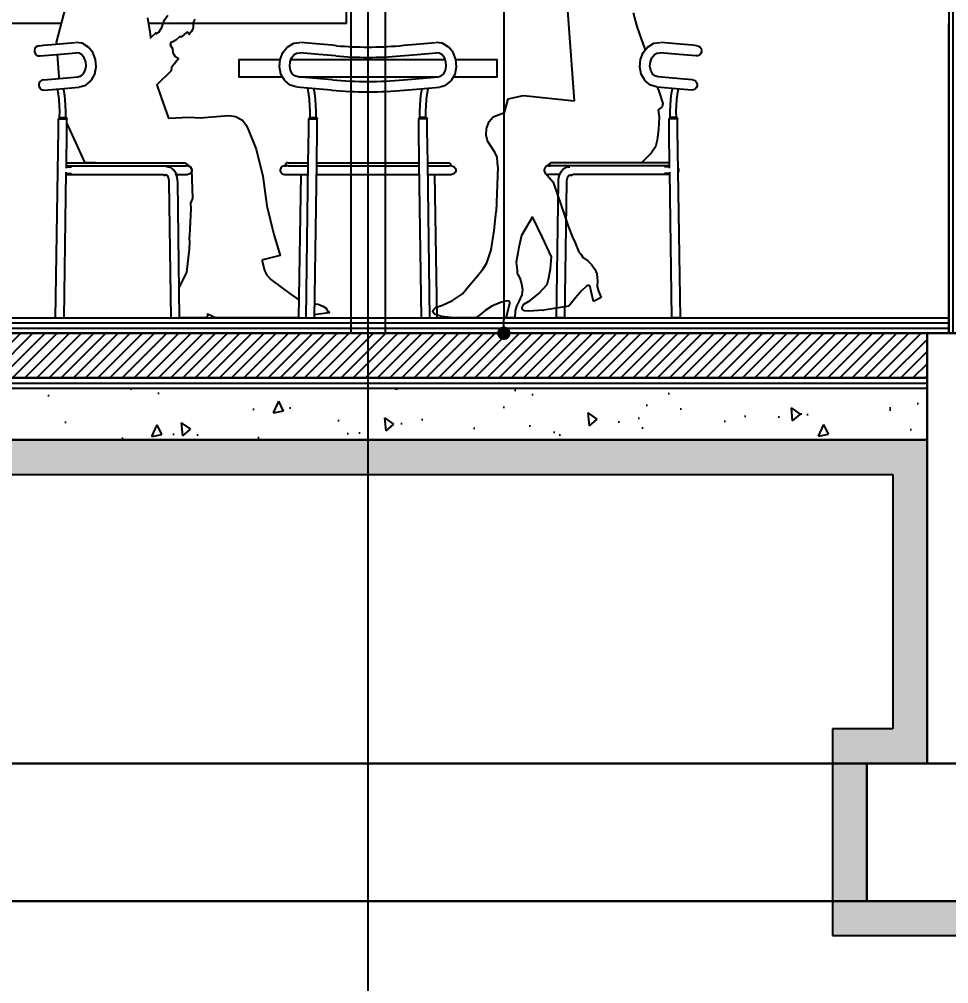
# Model space of a CAD drawing. Header units: millimetres. Extents: x 10453 to 58457, y -15634 to -5634.
# Drawn here: x 46811.5 to 47081.6, y -10520.3 to -10240 of the extents above; entities that cross this region are included whole.
import ezdxf

# ---------------------------------------------------------------- set-up
doc = ezdxf.new("R2010")
doc.units = ezdxf.units.MM
doc.header["$MEASUREMENT"] = 0
doc.layers.get('Defpoints').update_dxf_attribs({"color": 210, "lineweight": 0})
doc.styles.get("Standard").update_dxf_attribs({"font": 'arial.ttf', "height": 10})
doc.dimstyles.get("Standard").update_dxf_attribs({"dimscale": 1.3, "dimtxt": 35, "dimasz": 3, "dimexe": 10, "dimexo": 20, "dimgap": 2.5, "dimtad": 1, "dimdsep": 46, "dimtxsty": 'Standard', "dimblk": 'DOT', "dimcen": 3, "dimazin": 0, "dimtfac": 1, "dimtofl": 0, "dimtmove": 0, "dimatfit": 3, "dimldrblk": 'DOT', "dimfxl": 0.18, "dimtolj": 1, "dimtzin": 0, "dimlwe": -1, "dimarcsym": 0})
pattern_1 = [(95, (32309.276, -13234.483), (27.5776, 23.140354), [3.75, -41.25]), (40, (32309.276, -13234.483), (-31.49961, 21.68841), [3, -33]), (145.4514, (32311.575, -13232.555), (-3.92197, 44.828764), [3.18701, -35.057106]), (91.1842, (32302.205, -13227.41), (43.58465, 31.88069), [5.625, -61.875]), (141.6356, (32305.84, -13224.755), (-1.39495, 67.48558), [4.78051, -52.58565]), (36.1842, (32302.205, -13227.41), (-1.395, 67.48558), [4.5, -49.5]), (66, (32307.51, -13225.644), (35.33858, 6.869124), [3.75, -41.25]), (11, (32307.51, -13225.644), (-17.03543, 34.24042), [3, -33]), (116.4514, (32310.454, -13225.072), (18.30318, 41.10953), [3.18701, -35.057106]), (82.5, (32309.276, -13234.483), (-11.339659, 12.199491), [0, -32.6, 0, -33.5, 0, -33.125]), (52.5, (32309.276, -13234.483), (-4.643647, 23.245472), [0, -19.1, 0, -31.85, 0, -12.625]), (12.5, (32301.392, -13242.367), (19.670908, 18.076038), [0, -12.5, 0, -39, 0, -51.75]), (2.5, (32297.857, -13245.903), (17.0795, 24.15799), [0, -16.25, 0, -25.9, 0, -36.75])]

# ---------------------------------------------------------------- blocks, each defined once
blk = doc.blocks.new('_Dot')
at = {"color": 0, "linetype": 'ByBlock', "lineweight": -2}
blk.add_line((-0.5, 0), (-1, 0), dxfattribs=at)
at = {"color": 0, "linetype": 'ByBlock', "const_width": 0.5}
blk.add_lwpolyline([(-0.25, 0, 1), (0.25, 0, 1)], format="xyb", close=True, dxfattribs=at)
blk = doc.blocks.new('*D431')
at = {"color": 0, "ltscale": 10, "transparency": 16777216}
for p, q in [((46943.81, -10080.03), (46965.3, -10080.03)), ((46943.81, -10331.28), (46965.3, -10331.28))]:
    blk.add_line(p, q, dxfattribs=at)
at = {"color": 0, "linetype": 'ByBlock', "lineweight": -2, "ltscale": 10, "transparency": 16777216}
blk.add_line((46952.3, -10083.93), (46952.3, -10327.38), dxfattribs=at)
at = {"layer": 'Defpoints', "color": 0, "ltscale": 10, "transparency": 16777216}
for p in [(46917.81, -10080.03), (46917.81, -10331.28), (46952.3, -10331.28)]:
    blk.add_point(p, dxfattribs=at)
at = {"color": 0, "lineweight": -2, "ltscale": 10, "transparency": 16777216, "xscale": 3.9, "yscale": 3.9, "zscale": 3.9}
for p, rotation in [((46952.3, -10080.03), 90), ((46952.3, -10331.28), 270)]:
    blk.add_blockref('_Dot', p, dxfattribs=dict(at, rotation=rotation))
at = {"color": 0, "ltscale": 10, "transparency": 16777216, "insert": (46943.95, -10205.65), "char_height": 10, "attachment_point": 5, "rotation": 90}
blk.add_mtext('\\A1;251.25', dxfattribs=at)

msp = doc.modelspace()

# ---------------------------------------------------------------- hatches: boundary and pattern name
at = {"ltscale": 10}
h = msp.add_hatch(dxfattribs=at)
h.set_pattern_fill('ANSI31', color=256, scale=20, style=0)
h.set_pattern_definition([(45, (32559.4508, -11650.7628), (-1.76776695, 1.76776695), [])])
h.paths.add_polyline_path([(46912.809, -10331.277), (46750.309, -10331.277), (46750.309, -10344.277), (46912.809, -10344.277)])
h.paths.add_polyline_path([(47075.309, -10331.277), (46912.809, -10331.277), (46912.809, -10344.277), (47075.309, -10344.277)])
h = msp.add_hatch(dxfattribs=at)
h.set_pattern_fill('AR-CONC', color=256, scale=5, angle=45, style=0)
h.set_pattern_definition(pattern_1)
h.paths.add_polyline_path([(46750.309, -10347.277), (47075.309, -10347.277), (47075.309, -10362.277), (46750.309, -10362.277)])
h.paths.add_polyline_path([(47100.309, -10347.277), (47250.309, -10347.277), (47250.309, -10362.277), (47100.309, -10362.277)])
h.paths.add_polyline_path([(47275.309, -10347.277), (47425.309, -10347.277), (47425.309, -10362.277), (47275.309, -10362.277)])
h = msp.add_hatch(dxfattribs=at)
h.set_pattern_fill('EARTH', color=256, scale=50, angle=45, style=0)
h.set_pattern_definition([(45, (32309.276, -13234.483), (2e-15, 17.67767), [12.5, -12.5]), (45, (32305.962, -13231.169), (2e-15, 17.67767), [12.5, -12.5]), (45, (32302.647, -13227.854), (2e-15, 17.67767), [12.5, -12.5]), (135, (32302.647, -13225.644), (-17.67767, 2e-15), [12.5, -12.5]), (135, (32305.962, -13222.33), (-17.67767, 2e-15), [12.5, -12.5]), (135, (32309.276, -13219.015), (-17.67767, 2e-15), [12.5, -12.5])])
h.paths.add_polyline_path([(46777.809, -10496.277), (46767.809, -10496.277), (46737.809, -10496.277), (46737.809, -10506.277), (46777.809, -10506.277)])
h.paths.add_polyline_path([(46777.809, -10456.277), (46767.809, -10456.277), (46767.809, -10496.277), (46777.809, -10496.277)])
h.paths.add_polyline_path([(46777.809, -10446.277), (46760.309, -10446.277), (46760.309, -10372.277), (46912.809, -10372.277), (46912.809, -10362.277), (46750.309, -10362.277), (46750.309, -10456.277), (46767.809, -10456.277), (46777.809, -10456.277)])
h.paths.add_polyline_path([(47075.309, -10362.277), (46912.809, -10362.277), (46912.809, -10372.277), (47065.309, -10372.277), (47065.309, -10446.277), (47047.809, -10446.277), (47047.809, -10456.277), (47057.809, -10456.277), (47075.309, -10456.277)])
h.paths.add_polyline_path([(47057.809, -10456.277), (47047.809, -10456.277), (47047.809, -10496.277), (47057.809, -10496.277)])
h.paths.add_polyline_path([(47087.809, -10496.277), (47057.809, -10496.277), (47047.809, -10496.277), (47047.809, -10506.277), (47087.809, -10506.277)])
h.paths.add_polyline_path([(47127.809, -10496.277), (47117.809, -10496.277), (47087.809, -10496.277), (47087.809, -10506.277), (47127.809, -10506.277)])
h.paths.add_polyline_path([(47127.809, -10456.277), (47117.809, -10456.277), (47117.809, -10496.277), (47127.809, -10496.277)])
h.paths.add_polyline_path([(47127.809, -10446.277), (47110.309, -10446.277), (47110.309, -10372.277), (47240.309, -10372.277), (47240.309, -10397.277), (47262.809, -10397.277), (47262.809, -10387.277), (47250.309, -10387.277), (47250.309, -10362.277), (47100.309, -10362.277), (47100.309, -10456.277), (47117.809, -10456.277), (47127.809, -10456.277)])
h.paths.add_polyline_path([(47285.309, -10372.277), (47415.309, -10372.277), (47415.309, -10446.277), (47397.809, -10446.277), (47397.809, -10456.277), (47407.809, -10456.277), (47425.309, -10456.277), (47425.309, -10362.277), (47416.744, -10362.277), (47416.75, -10368.325, -0.4144985), (47417.877, -10369.451, -1), (47415.625, -10369.451, -0.4139287), (47416.75, -10368.325), (47416.744, -10362.277), (47275.309, -10362.277), (47275.309, -10387.277), (47262.809, -10387.277), (47262.809, -10397.277), (47285.309, -10397.277)])
h.paths.add_polyline_path([(47407.809, -10456.277), (47397.809, -10456.277), (47397.809, -10496.277), (47407.809, -10496.277)])
h.paths.add_polyline_path([(47437.809, -10496.277), (47407.809, -10496.277), (47397.809, -10496.277), (47397.809, -10506.277), (47437.809, -10506.277)])
h.paths.add_polyline_path([(47477.809, -10446.277), (47460.309, -10446.277), (47460.309, -10412.277), (47503.739, -10412.277, -0.4142136), (47504.865, -10411.151), (47504.865, -10402.277), (47450.309, -10402.277), (47450.309, -10456.277), (47467.809, -10456.277), (47467.809, -10496.277), (47437.809, -10496.277), (47437.809, -10506.277), (47477.809, -10506.277)])
h.paths.add_polyline_path([(47561.309, -10397.277), (47612.742, -10397.277), (47612.742, -10387.277), (47551.309, -10387.277), (47551.309, -10402.277), (47504.865, -10402.277), (47504.865, -10411.151, -0.4142136), (47505.991, -10412.277), (47561.309, -10412.277)])
h = msp.add_hatch(dxfattribs=at)
h.set_pattern_fill('AR-CONC', color=256, scale=5, angle=45, style=0)
h.set_pattern_definition(pattern_1)
h.paths.add_polyline_path([(46725.309, -10387.277), (46724.309, -10387.277), (46624.309, -10387.277), (46624.309, -10402.277), (46725.309, -10402.277)])
h.paths.add_polyline_path([(47504.865, -10387.277), (47451.309, -10387.277), (47450.309, -10387.277), (47450.309, -10402.277), (47504.865, -10402.277), (47504.865, -10398.576, -0.4142136), (47503.739, -10397.45, -0.4142136), (47504.865, -10396.324)])
h.paths.add_polyline_path([(47551.309, -10387.277), (47504.865, -10387.277), (47504.865, -10396.324, -0.4142136), (47505.991, -10397.45, -0.4142136), (47504.865, -10398.576), (47504.865, -10402.277), (47551.309, -10402.277)])

# ---------------------------------------------------------------- linework, layer by layer
at = {"color": 19, "ltscale": 2}
msp.add_line((46912.809, -10541.986), (46912.809, -9933.216), dxfattribs=at)
msp.add_line((46912.809, -10541.986), (46912.809, -9933.216), dxfattribs=at)
at = {"ltscale": 10}
for p, q in [((47081.559, -10009.274), (47081.559, -10331.277)), ((46907.809, -10090.027), (46907.809, -10331.277)), ((46917.809, -10090.027), (46917.809, -10331.277)), ((46906.559, -10241.277), (46906.559, -10121.277)), ((46823.708, -10241.277), (46744.059, -10241.277)), ((46906.559, -10241.277), (46849.044, -10241.277)), ((47081.559, -10331.277), (47081.559, -10241.277)), ((46744.059, -10326.777), (47081.559, -10326.777)), ((46744.059, -10328.277), (47081.559, -10328.277)), ((47450.309, -10331.277), (46725.309, -10331.277)), ((46725.309, -10331.277), (47450.309, -10331.277)), ((47075.309, -10344.277), (46750.309, -10344.277)), ((46750.309, -10344.277), (47075.309, -10344.277)), ((46750.309, -10347.277), (47075.309, -10347.277)), ((46750.309, -10362.277), (47075.309, -10362.277)), ((47075.309, -10362.277), (46750.309, -10362.277)), ((47075.309, -10456.277), (47075.309, -10362.277)), ((46760.309, -10372.277), (47065.309, -10372.277)), ((47065.309, -10372.277), (47065.309, -10446.277)), ((47065.309, -10446.277), (47047.809, -10446.277)), ((47047.809, -10446.277), (47047.809, -10506.277)), ((46767.809, -10456.277), (47057.809, -10456.277)), ((47057.809, -10456.277), (46767.809, -10456.277)), ((47057.809, -10496.277), (47057.809, -10456.277)), ((47057.809, -10456.277), (47075.309, -10456.277)), ((46767.809, -10496.277), (47057.809, -10496.277)), ((47057.809, -10496.277), (46767.809, -10496.277)), ((47117.809, -10496.277), (47057.809, -10496.277)), ((47047.809, -10506.277), (47127.809, -10506.277))]:
    msp.add_line(p, q, dxfattribs=at)
for p, q in [((46972.792, -10263.765), (46970.898, -10237.434)), ((46989.819, -10238.119), (46990.907, -10242.116)), ((46990.907, -10242.116), (46992.265, -10246.043)), ((46992.265, -10246.043), (46993.369, -10248.94)), ((46935.219, -10251.777), (46890.399, -10251.777)), ((46892.791, -10256.777), (46932.827, -10256.777)), ((46996.879, -10259.735), (46997.215, -10260.637)), ((46997.215, -10260.637), (46998.466, -10264.498)), ((46952.503, -10267.155), (46953.493, -10263.144)), ((46953.493, -10263.144), (46958.006, -10262.224)), ((46958.006, -10262.224), (46972.792, -10263.765)), ((46998.253, -10265.509), (46997.162, -10266.372)), ((46997.162, -10266.372), (46997.371, -10268.501)), ((46998.466, -10264.498), (46998.253, -10265.509)), ((46948.021, -10269.749), (46949.2, -10268.384)), ((46949.2, -10268.384), (46952.503, -10267.155)), ((46997.371, -10268.501), (46997.219, -10271.951)), ((46947.192, -10273.746), (46947.202, -10271.724)), ((46947.202, -10271.724), (46948.021, -10269.749)), ((46997.219, -10271.951), (46996.853, -10275.132)), ((46947.42, -10274.929), (46947.192, -10273.746)), ((46947.646, -10275.549), (46947.42, -10274.929)), ((46996.853, -10275.132), (46996.312, -10277.079)), ((46949.713, -10278.851), (46947.646, -10275.549)), ((46996.312, -10277.079), (46995.091, -10278.917)), ((46950.376, -10280.14), (46949.713, -10278.851)), ((46950.516, -10282.921), (46950.376, -10280.14)), ((46995.091, -10278.917), (46992.322, -10281.777)), ((46950.516, -10282.921), (46950.087, -10295.861)), ((46965.624, -10281.939), (46964.427, -10282.93)), ((46964.289, -10284.679), (46966.582, -10287.327)), ((46966.582, -10287.327), (46968.106, -10291.599)), ((46968.106, -10291.599), (46969.667, -10296.37)), ((46949.496, -10301.448), (46950.087, -10295.861)), ((46960.591, -10297.445), (46957.376, -10302.826)), ((46963.473, -10303.427), (46960.591, -10297.445)), ((46969.667, -10296.37), (46970.933, -10300.126)), ((46970.933, -10300.126), (46972.214, -10303.387)), ((46948.63, -10307.018), (46949.496, -10301.448)), ((46957.376, -10302.826), (46956.635, -10306.25)), ((46966.145, -10309.056), (46963.473, -10303.427)), ((46972.214, -10303.387), (46972.969, -10304.973)), ((46972.969, -10304.973), (46973.992, -10307.411)), ((46947.372, -10310.838), (46948.63, -10307.018)), ((46956.384, -10307.988), (46955.884, -10310.585)), ((46956.635, -10306.25), (46956.384, -10307.988)), ((46973.992, -10307.411), (46974.721, -10308.374)), ((46974.721, -10308.374), (46975.316, -10309.374)), ((46946.27, -10312.507), (46947.372, -10310.838)), ((46955.884, -10310.585), (46956.11, -10312.972)), ((46965.803, -10312.56), (46966.145, -10309.056)), ((46975.316, -10309.374), (46975.447, -10309.315)), ((46975.447, -10309.315), (46976.723, -10310.189)), ((46976.723, -10310.189), (46977.732, -10311.245)), ((46977.732, -10311.245), (46978.718, -10312.605)), ((46944.62, -10314.613), (46946.27, -10312.507)), ((46956.11, -10312.972), (46956.17, -10314.134)), ((46956.17, -10314.134), (46956.313, -10314.143)), ((46956.313, -10314.143), (46957.033, -10315.512)), ((46965.328, -10315.192), (46965.803, -10312.56)), ((46978.718, -10312.605), (46979.267, -10314.053)), ((46979.267, -10314.053), (46979.46, -10316.153)), ((46940.245, -10319.812), (46942.406, -10317.199)), ((46942.406, -10317.199), (46944.62, -10314.613)), ((46957.033, -10315.512), (46957.432, -10316.917)), ((46957.432, -10316.917), (46957.669, -10318.58)), ((46962.441, -10319.751), (46964.894, -10317.113)), ((46964.894, -10317.113), (46965.328, -10315.192)), ((46976.96, -10317.313), (46976.345, -10317.545)), ((46977.338, -10317.802), (46976.96, -10317.313)), ((46979.46, -10316.153), (46979.433, -10317.64)), ((46937.316, -10321.771), (46940.245, -10319.812)), ((46957.477, -10320.117), (46956.667, -10322.063)), ((46957.669, -10318.58), (46957.477, -10320.117)), ((46959.956, -10321.72), (46962.441, -10319.751)), ((46974.821, -10318.931), (46973.079, -10320.996)), ((46976.345, -10317.545), (46974.821, -10318.931)), ((46977.659, -10319.107), (46977.338, -10317.802)), ((46978.379, -10322.055), (46977.659, -10319.107)), ((46979.433, -10317.64), (46979.785, -10319.021)), ((46979.785, -10319.021), (46980.573, -10320.896)), ((46934.445, -10323.115), (46937.316, -10321.771)), ((46951.268, -10322.353), (46948.762, -10323.365)), ((46953.262, -10321.84), (46951.268, -10322.353)), ((46953.915, -10321.922), (46953.262, -10321.84)), ((46953.695, -10323.834), (46954.02, -10322.53)), ((46954.02, -10322.53), (46953.915, -10321.922)), ((46956.667, -10322.063), (46955.949, -10323.366)), ((46957.615, -10323.763), (46958.138, -10322.86)), ((46958.138, -10322.86), (46959.956, -10321.72)), ((46973.079, -10320.996), (46971.207, -10323.423)), ((46980.573, -10320.896), (46978.379, -10322.055)), ((46931.607, -10325.02), (46931.697, -10324.565)), ((46932.15, -10325.692), (46931.607, -10325.02)), ((46931.697, -10324.565), (46932.414, -10323.807)), ((46934.133, -10326.404), (46932.15, -10325.692)), ((46932.414, -10323.807), (46934.445, -10323.115)), ((46946.891, -10324.665), (46945.18, -10325.975)), ((46948.762, -10323.365), (46946.891, -10324.665)), ((46952.954, -10326.777), (46953.695, -10323.834)), ((46955.614, -10324.751), (46955.436, -10326.777)), ((46955.949, -10323.366), (46955.614, -10324.751)), ((46957.631, -10324.227), (46957.615, -10323.763)), ((46958.315, -10324.756), (46957.631, -10324.227)), ((46959.356, -10324.873), (46958.315, -10324.756)), ((46963.885, -10324.554), (46959.356, -10324.873)), ((46963.805, -10324.564), (46963.885, -10324.554)), ((46971.207, -10323.423), (46963.885, -10324.554)), ((46892.732, -10326.777), (46897.233, -10326.846)), ((46928.384, -10326.777), (46932.886, -10326.777)), ((46937.617, -10326.777), (46934.133, -10326.404)), ((46944.171, -10326.777), (46937.617, -10326.777)), ((46945.18, -10325.975), (46944.171, -10326.777)), ((46955.436, -10326.777), (46952.954, -10326.777))]:
    msp.add_line(p, q)
at = {"linetype": 'Continuous'}
for p, q in [((46822.109, -10247.272), (46827.74, -10246.774)), ((46829.711, -10247.015), (46827.889, -10246.784)), ((46831.381, -10247.996), (46829.711, -10247.015)), ((46889.543, -10247.996), (46891.213, -10247.015)), ((46891.213, -10247.015), (46893.035, -10246.784)), ((46898.815, -10247.272), (46893.184, -10246.774)), ((46926.803, -10247.272), (46932.434, -10246.774)), ((46934.405, -10247.015), (46932.583, -10246.784)), ((46936.075, -10247.996), (46934.405, -10247.015)), ((46994.237, -10247.996), (46995.907, -10247.015)), ((46995.907, -10247.015), (46997.729, -10246.784)), ((47003.509, -10247.272), (46997.878, -10246.774)), ((46816.019, -10248.563), (46815.885, -10249.067)), ((46815.885, -10249.067), (46815.93, -10249.586)), ((46815.93, -10249.586), (46816.148, -10250.058)), ((46816.314, -10248.137), (46816.019, -10248.563)), ((46816.148, -10250.058), (46816.512, -10250.426)), ((46816.736, -10247.838), (46816.314, -10248.137)), ((46817.234, -10247.703), (46816.736, -10247.838)), ((46817.234, -10247.703), (46818.485, -10247.592)), ((46818.485, -10247.592), (46822.109, -10247.272)), ((46822.368, -10250.261), (46827.956, -10249.766)), ((46828.84, -10249.878), (46827.849, -10249.753)), ((46829.559, -10250.301), (46828.84, -10249.878)), ((46831.381, -10247.996), (46831.577, -10248.116)), ((46832.857, -10249.685), (46831.577, -10248.116)), ((46833.638, -10251.679), (46832.857, -10249.685)), ((46887.286, -10251.679), (46888.067, -10249.685)), ((46888.067, -10249.685), (46889.347, -10248.116)), ((46889.543, -10247.996), (46889.347, -10248.116)), ((46891.365, -10250.301), (46892.084, -10249.878)), ((46892.084, -10249.878), (46893.075, -10249.753)), ((46898.556, -10250.261), (46892.968, -10249.766)), ((46902.439, -10247.592), (46898.815, -10247.272)), ((46903.69, -10247.703), (46902.439, -10247.592)), ((46921.928, -10247.703), (46923.179, -10247.592)), ((46923.179, -10247.592), (46926.803, -10247.272)), ((46927.062, -10250.261), (46932.65, -10249.766)), ((46933.534, -10249.878), (46932.544, -10249.753)), ((46934.254, -10250.301), (46933.534, -10249.878)), ((46936.075, -10247.996), (46936.271, -10248.116)), ((46937.551, -10249.685), (46936.271, -10248.116)), ((46938.332, -10251.679), (46937.551, -10249.685)), ((46991.98, -10251.679), (46992.762, -10249.685)), ((46992.762, -10249.685), (46994.041, -10248.116)), ((46994.237, -10247.996), (46994.041, -10248.116)), ((46996.059, -10250.301), (46996.778, -10249.878)), ((46996.778, -10249.878), (46997.769, -10249.753)), ((47003.25, -10250.261), (46997.662, -10249.766)), ((47007.133, -10247.592), (47003.509, -10247.272)), ((47008.384, -10247.703), (47007.133, -10247.592)), ((47008.384, -10247.703), (47008.882, -10247.838)), ((47008.882, -10247.838), (47009.304, -10248.137)), ((47009.47, -10250.058), (47009.106, -10250.426)), ((47009.304, -10248.137), (47009.599, -10248.563)), ((47009.688, -10249.586), (47009.47, -10250.058)), ((47009.599, -10248.563), (47009.733, -10249.067)), ((47009.733, -10249.067), (47009.688, -10249.586)), ((46816.512, -10250.426), (46816.979, -10250.646)), ((46816.979, -10250.646), (46817.493, -10250.692)), ((46817.493, -10250.692), (46818.743, -10250.581)), ((46818.743, -10250.581), (46822.368, -10250.261)), ((46830.304, -10251.214), (46829.553, -10250.293)), ((46830.763, -10252.386), (46830.304, -10251.214)), ((46830.874, -10253.667), (46830.763, -10252.386)), ((46833.826, -10253.859), (46833.638, -10251.679)), ((46887.098, -10253.859), (46887.286, -10251.679)), ((46890.05, -10253.667), (46890.161, -10252.386)), ((46890.161, -10252.386), (46890.62, -10251.214)), ((46890.62, -10251.214), (46891.372, -10250.293)), ((46902.181, -10250.581), (46898.556, -10250.261)), ((46903.431, -10250.692), (46902.181, -10250.581)), ((46922.187, -10250.692), (46923.437, -10250.581)), ((46923.437, -10250.581), (46927.062, -10250.261)), ((46934.998, -10251.214), (46934.247, -10250.293)), ((46935.457, -10252.386), (46934.998, -10251.214)), ((46935.568, -10253.667), (46935.457, -10252.386)), ((46938.52, -10253.859), (46938.332, -10251.679)), ((46991.792, -10253.859), (46991.98, -10251.679)), ((46994.744, -10253.667), (46994.855, -10252.386)), ((46994.855, -10252.386), (46995.314, -10251.214)), ((46995.314, -10251.214), (46996.066, -10250.293)), ((47006.875, -10250.581), (47003.25, -10250.261)), ((47008.125, -10250.692), (47006.875, -10250.581)), ((47008.639, -10250.646), (47008.125, -10250.692)), ((47009.106, -10250.426), (47008.639, -10250.646)), ((46830.041, -10255.941), (46830.623, -10254.901)), ((46830.623, -10254.901), (46830.874, -10253.667)), ((46833.4, -10255.96), (46833.826, -10253.859)), ((46887.524, -10255.96), (46887.098, -10253.859)), ((46890.301, -10254.901), (46890.05, -10253.667)), ((46890.883, -10255.941), (46890.301, -10254.901)), ((46934.735, -10255.941), (46935.317, -10254.901)), ((46935.317, -10254.901), (46935.568, -10253.667)), ((46938.094, -10255.96), (46938.52, -10253.859)), ((46992.218, -10255.96), (46991.792, -10253.859)), ((46994.995, -10254.901), (46994.744, -10253.667)), ((46995.577, -10255.941), (46994.995, -10254.901)), ((46817.565, -10258.064), (46817.275, -10258.491)), ((46817.981, -10257.766), (46817.565, -10258.064)), ((46818.471, -10257.632), (46817.981, -10257.766)), ((46818.471, -10257.632), (46821.955, -10257.324)), ((46821.955, -10257.324), (46828.559, -10256.74)), ((46828.457, -10256.772), (46829.411, -10256.474)), ((46829.411, -10256.474), (46830.047, -10255.932)), ((46830.761, -10259.141), (46832.236, -10257.882)), ((46832.236, -10257.882), (46832.409, -10257.73)), ((46832.409, -10257.73), (46833.4, -10255.96)), ((46888.515, -10257.73), (46887.524, -10255.96)), ((46888.688, -10257.882), (46888.515, -10257.73)), ((46890.163, -10259.141), (46888.688, -10257.882)), ((46891.513, -10256.474), (46890.877, -10255.932)), ((46892.467, -10256.772), (46891.513, -10256.474)), ((46898.969, -10257.324), (46892.365, -10256.74)), ((46902.453, -10257.632), (46898.969, -10257.324)), ((46923.165, -10257.632), (46926.649, -10257.324)), ((46926.649, -10257.324), (46933.253, -10256.74)), ((46933.151, -10256.772), (46934.105, -10256.474)), ((46934.105, -10256.474), (46934.741, -10255.932)), ((46935.455, -10259.141), (46936.931, -10257.882)), ((46936.931, -10257.882), (46937.103, -10257.73)), ((46937.103, -10257.73), (46938.094, -10255.96)), ((46993.209, -10257.73), (46992.218, -10255.96)), ((46993.382, -10257.882), (46993.209, -10257.73)), ((46994.857, -10259.141), (46993.382, -10257.882)), ((46996.207, -10256.474), (46995.571, -10255.932)), ((46997.161, -10256.772), (46996.207, -10256.474)), ((47003.663, -10257.324), (46997.059, -10256.74)), ((47007.147, -10257.632), (47003.663, -10257.324)), ((47007.147, -10257.632), (47007.637, -10257.766)), ((47007.637, -10257.766), (47008.053, -10258.064)), ((47008.053, -10258.064), (47008.343, -10258.491)), ((46817.275, -10258.491), (46817.144, -10258.994)), ((46817.144, -10258.994), (46817.189, -10259.512)), ((46817.189, -10259.512), (46817.404, -10259.985)), ((46817.404, -10259.985), (46817.763, -10260.354)), ((46817.763, -10260.354), (46818.224, -10260.574)), ((46818.224, -10260.574), (46818.729, -10260.621)), ((46818.729, -10260.621), (46822.213, -10260.312)), ((46822.213, -10260.312), (46828.861, -10259.724)), ((46822.824, -10261.769), (46822.573, -10260.281)), ((46824.586, -10261.563), (46824.345, -10260.124)), ((46829.006, -10259.689), (46830.761, -10259.141)), ((46891.918, -10259.689), (46890.163, -10259.141)), ((46898.711, -10260.312), (46892.063, -10259.724)), ((46895.581, -10261.769), (46895.33, -10260.281)), ((46897.342, -10261.563), (46897.101, -10260.124)), ((46902.195, -10260.621), (46898.711, -10260.312)), ((46923.423, -10260.621), (46926.907, -10260.312)), ((46926.907, -10260.312), (46933.555, -10259.724)), ((46928.276, -10261.563), (46928.517, -10260.124)), ((46930.037, -10261.769), (46930.288, -10260.281)), ((46933.7, -10259.689), (46935.455, -10259.141)), ((46996.612, -10259.689), (46994.857, -10259.141)), ((47003.405, -10260.312), (46996.757, -10259.724)), ((47001.032, -10261.563), (47001.273, -10260.124)), ((47002.794, -10261.769), (47003.045, -10260.281)), ((47006.889, -10260.621), (47003.405, -10260.312)), ((47007.394, -10260.574), (47006.889, -10260.621)), ((47007.855, -10260.354), (47007.394, -10260.574)), ((47008.214, -10259.985), (47007.855, -10260.354)), ((47008.429, -10259.512), (47008.214, -10259.985)), ((47008.343, -10258.491), (47008.474, -10258.994)), ((47008.474, -10258.994), (47008.429, -10259.512)), ((46823.03, -10263.43), (46822.824, -10261.769)), ((46823.162, -10265.104), (46823.03, -10263.43)), ((46824.798, -10263.298), (46824.586, -10261.563)), ((46824.935, -10265.045), (46824.798, -10263.298)), ((46895.786, -10263.43), (46895.581, -10261.769)), ((46895.919, -10265.104), (46895.786, -10263.43)), ((46897.555, -10263.298), (46897.342, -10261.563)), ((46897.692, -10265.045), (46897.555, -10263.298)), ((46927.926, -10265.045), (46928.063, -10263.298)), ((46928.063, -10263.298), (46928.276, -10261.563)), ((46929.699, -10265.104), (46929.832, -10263.43)), ((46929.832, -10263.43), (46930.037, -10261.769)), ((47000.683, -10265.045), (47000.82, -10263.298)), ((47000.82, -10263.298), (47001.032, -10261.563)), ((47002.456, -10265.104), (47002.588, -10263.43)), ((47002.588, -10263.43), (47002.794, -10261.769)), ((46823.222, -10266.783), (46823.162, -10265.104)), ((46823.205, -10268.576), (46823.222, -10266.783)), ((46824.996, -10266.799), (46824.935, -10265.045)), ((46824.979, -10268.576), (46824.996, -10266.799)), ((46895.979, -10266.783), (46895.919, -10265.104)), ((46895.962, -10268.576), (46895.979, -10266.783)), ((46897.753, -10266.799), (46897.692, -10265.045)), ((46897.736, -10268.576), (46897.753, -10266.799)), ((46927.865, -10266.799), (46927.926, -10265.045)), ((46927.882, -10268.576), (46927.865, -10266.799)), ((46929.639, -10266.783), (46929.699, -10265.104)), ((46929.656, -10268.576), (46929.639, -10266.783)), ((47000.622, -10266.799), (47000.683, -10265.045)), ((47000.639, -10268.576), (47000.622, -10266.799)), ((47002.396, -10266.783), (47002.456, -10265.104)), ((47002.413, -10268.576), (47002.396, -10266.783)), ((46822.877, -10268.818), (46822.86, -10268.926)), ((46822.861, -10272.058), (46822.86, -10268.926)), ((46822.86, -10268.926), (46822.972, -10268.926)), ((46822.926, -10268.721), (46822.877, -10268.818)), ((46823.003, -10268.643), (46822.926, -10268.721)), ((46822.972, -10268.926), (46823.218, -10268.926)), ((46823.099, -10268.594), (46823.003, -10268.643)), ((46823.205, -10268.576), (46823.099, -10268.594)), ((46823.205, -10268.576), (46823.226, -10268.576)), ((46823.218, -10268.926), (46823.57, -10268.926)), ((46823.226, -10268.576), (46823.232, -10268.576)), ((46823.232, -10268.576), (46823.265, -10268.576)), ((46823.265, -10268.576), (46823.285, -10268.576)), ((46823.285, -10268.576), (46823.331, -10268.576)), ((46823.331, -10268.576), (46823.363, -10268.576)), ((46823.363, -10268.576), (46823.418, -10268.576)), ((46823.418, -10268.576), (46823.463, -10268.576)), ((46823.463, -10268.576), (46823.527, -10268.576)), ((46823.527, -10268.576), (46823.582, -10268.576)), ((46823.57, -10268.926), (46823.985, -10268.926)), ((46823.582, -10268.576), (46823.651, -10268.576)), ((46823.651, -10268.576), (46823.716, -10268.576)), ((46823.716, -10268.576), (46823.792, -10268.576)), ((46823.792, -10268.576), (46823.862, -10268.576)), ((46823.862, -10268.576), (46823.938, -10268.576)), ((46823.938, -10268.576), (46824.015, -10268.576)), ((46823.985, -10268.926), (46824.412, -10268.926)), ((46824.015, -10268.576), (46824.093, -10268.576)), ((46824.093, -10268.576), (46824.17, -10268.576)), ((46824.17, -10268.576), (46824.244, -10268.576)), ((46824.244, -10268.576), (46824.323, -10268.576)), ((46824.323, -10268.576), (46824.394, -10268.576)), ((46824.394, -10268.576), (46824.469, -10268.576)), ((46824.412, -10268.926), (46824.802, -10268.926)), ((46824.469, -10268.576), (46824.532, -10268.576)), ((46824.532, -10268.576), (46824.603, -10268.576)), ((46824.603, -10268.576), (46824.659, -10268.576)), ((46824.659, -10268.576), (46824.722, -10268.576)), ((46824.722, -10268.576), (46824.766, -10268.576)), ((46824.766, -10268.576), (46824.822, -10268.576)), ((46824.802, -10268.926), (46825.105, -10268.926)), ((46824.822, -10268.576), (46824.855, -10268.576)), ((46824.855, -10268.576), (46824.899, -10268.576)), ((46824.899, -10268.576), (46824.919, -10268.576)), ((46824.919, -10268.576), (46824.952, -10268.576)), ((46824.952, -10268.576), (46824.959, -10268.576)), ((46824.959, -10268.576), (46824.979, -10268.576)), ((46824.979, -10268.576), (46825.086, -10268.594)), ((46825.086, -10268.594), (46825.182, -10268.643)), ((46825.105, -10268.926), (46825.287, -10268.926)), ((46825.182, -10268.643), (46825.258, -10268.721)), ((46825.258, -10268.721), (46825.307, -10268.818)), ((46825.287, -10268.926), (46825.324, -10268.926)), ((46825.307, -10268.818), (46825.324, -10268.926)), ((46825.324, -10272.094), (46825.324, -10268.926)), ((46895.625, -10268.818), (46895.609, -10268.926)), ((46895.609, -10272.058), (46895.609, -10268.926)), ((46895.609, -10268.926), (46895.72, -10268.926)), ((46895.674, -10268.721), (46895.625, -10268.818)), ((46895.751, -10268.643), (46895.674, -10268.721)), ((46895.72, -10268.926), (46895.966, -10268.926)), ((46895.847, -10268.594), (46895.751, -10268.643)), ((46895.953, -10268.576), (46895.847, -10268.594)), ((46895.953, -10268.576), (46895.974, -10268.576)), ((46895.966, -10268.926), (46896.318, -10268.926)), ((46895.974, -10268.576), (46895.98, -10268.576)), ((46895.98, -10268.576), (46896.013, -10268.576)), ((46896.013, -10268.576), (46896.033, -10268.576)), ((46896.033, -10268.576), (46896.079, -10268.576)), ((46896.079, -10268.576), (46896.111, -10268.576)), ((46896.111, -10268.576), (46896.166, -10268.576)), ((46896.166, -10268.576), (46896.211, -10268.576)), ((46896.211, -10268.576), (46896.276, -10268.576)), ((46896.276, -10268.576), (46896.33, -10268.576)), ((46896.318, -10268.926), (46896.733, -10268.926)), ((46896.33, -10268.576), (46896.399, -10268.576)), ((46896.399, -10268.576), (46896.464, -10268.576)), ((46896.464, -10268.576), (46896.54, -10268.576)), ((46896.54, -10268.576), (46896.61, -10268.576)), ((46896.61, -10268.576), (46896.687, -10268.576)), ((46896.687, -10268.576), (46896.763, -10268.576)), ((46896.733, -10268.926), (46897.16, -10268.926)), ((46896.763, -10268.576), (46896.841, -10268.576)), ((46896.841, -10268.576), (46896.918, -10268.576)), ((46896.918, -10268.576), (46896.992, -10268.576)), ((46896.992, -10268.576), (46897.071, -10268.576)), ((46897.071, -10268.576), (46897.142, -10268.576)), ((46897.142, -10268.576), (46897.217, -10268.576)), ((46897.16, -10268.926), (46897.55, -10268.926)), ((46897.217, -10268.576), (46897.28, -10268.576)), ((46897.28, -10268.576), (46897.351, -10268.576)), ((46897.351, -10268.576), (46897.407, -10268.576)), ((46897.407, -10268.576), (46897.47, -10268.576)), ((46897.47, -10268.576), (46897.514, -10268.576)), ((46897.514, -10268.576), (46897.57, -10268.576)), ((46897.55, -10268.926), (46897.853, -10268.926)), ((46897.57, -10268.576), (46897.603, -10268.576)), ((46897.603, -10268.576), (46897.647, -10268.576)), ((46897.647, -10268.576), (46897.668, -10268.576)), ((46897.668, -10268.576), (46897.7, -10268.576)), ((46897.7, -10268.576), (46897.707, -10268.576)), ((46897.707, -10268.576), (46897.727, -10268.576)), ((46897.727, -10268.576), (46897.834, -10268.594)), ((46897.834, -10268.594), (46897.93, -10268.643)), ((46897.853, -10268.926), (46898.035, -10268.926)), ((46897.93, -10268.643), (46898.006, -10268.721)), ((46898.006, -10268.721), (46898.055, -10268.818)), ((46898.035, -10268.926), (46898.072, -10268.926)), ((46898.055, -10268.818), (46898.072, -10268.926)), ((46898.072, -10272.094), (46898.072, -10268.926)), ((46927.563, -10268.818), (46927.546, -10268.926)), ((46930.01, -10268.926), (46927.546, -10268.926)), ((46927.546, -10272.094), (46927.546, -10268.926)), ((46927.612, -10268.721), (46927.563, -10268.818)), ((46927.688, -10268.643), (46927.612, -10268.721)), ((46927.784, -10268.594), (46927.688, -10268.643)), ((46927.891, -10268.576), (46927.784, -10268.594)), ((46927.911, -10268.576), (46927.891, -10268.576)), ((46927.918, -10268.576), (46927.911, -10268.576)), ((46927.951, -10268.576), (46927.918, -10268.576)), ((46927.971, -10268.576), (46927.951, -10268.576)), ((46928.015, -10268.576), (46927.971, -10268.576)), ((46928.048, -10268.576), (46928.015, -10268.576)), ((46928.104, -10268.576), (46928.048, -10268.576)), ((46928.148, -10268.576), (46928.104, -10268.576)), ((46928.212, -10268.576), (46928.148, -10268.576)), ((46928.267, -10268.576), (46928.212, -10268.576)), ((46928.338, -10268.576), (46928.267, -10268.576)), ((46928.401, -10268.576), (46928.338, -10268.576)), ((46928.476, -10268.576), (46928.401, -10268.576)), ((46928.547, -10268.576), (46928.476, -10268.576)), ((46928.626, -10268.576), (46928.547, -10268.576)), ((46928.7, -10268.576), (46928.626, -10268.576)), ((46928.777, -10268.576), (46928.7, -10268.576)), ((46928.855, -10268.576), (46928.777, -10268.576)), ((46928.932, -10268.576), (46928.855, -10268.576)), ((46929.008, -10268.576), (46928.932, -10268.576)), ((46929.078, -10268.576), (46929.008, -10268.576)), ((46929.154, -10268.576), (46929.078, -10268.576)), ((46929.219, -10268.576), (46929.154, -10268.576)), ((46929.288, -10268.576), (46929.219, -10268.576)), ((46929.343, -10268.576), (46929.288, -10268.576)), ((46929.407, -10268.576), (46929.343, -10268.576)), ((46929.453, -10268.576), (46929.407, -10268.576)), ((46929.507, -10268.576), (46929.453, -10268.576)), ((46929.539, -10268.576), (46929.507, -10268.576)), ((46929.585, -10268.576), (46929.539, -10268.576)), ((46929.605, -10268.576), (46929.585, -10268.576)), ((46929.638, -10268.576), (46929.605, -10268.576)), ((46929.644, -10268.576), (46929.638, -10268.576)), ((46929.665, -10268.576), (46929.644, -10268.576)), ((46929.665, -10268.576), (46929.771, -10268.594)), ((46929.771, -10268.594), (46929.867, -10268.643)), ((46929.867, -10268.643), (46929.944, -10268.721)), ((46929.944, -10268.721), (46929.993, -10268.818)), ((46929.993, -10268.818), (46930.01, -10268.926)), ((46930.009, -10272.058), (46930.01, -10268.926)), ((47000.311, -10268.818), (47000.294, -10268.926)), ((47000.294, -10272.094), (47000.294, -10268.926)), ((47000.331, -10268.926), (47000.294, -10268.926)), ((47000.36, -10268.721), (47000.311, -10268.818)), ((47000.513, -10268.926), (47000.331, -10268.926)), ((47000.436, -10268.643), (47000.36, -10268.721)), ((47000.532, -10268.594), (47000.436, -10268.643)), ((47000.816, -10268.926), (47000.513, -10268.926)), ((47000.639, -10268.576), (47000.532, -10268.594)), ((47000.659, -10268.576), (47000.639, -10268.576)), ((47000.666, -10268.576), (47000.659, -10268.576)), ((47000.699, -10268.576), (47000.666, -10268.576)), ((47000.719, -10268.576), (47000.699, -10268.576)), ((47000.763, -10268.576), (47000.719, -10268.576)), ((47000.796, -10268.576), (47000.763, -10268.576)), ((47000.852, -10268.576), (47000.796, -10268.576)), ((47001.206, -10268.926), (47000.816, -10268.926)), ((47000.896, -10268.576), (47000.852, -10268.576)), ((47000.96, -10268.576), (47000.896, -10268.576)), ((47001.015, -10268.576), (47000.96, -10268.576)), ((47001.086, -10268.576), (47001.015, -10268.576)), ((47001.149, -10268.576), (47001.086, -10268.576)), ((47001.224, -10268.576), (47001.149, -10268.576)), ((47001.633, -10268.926), (47001.206, -10268.926)), ((47001.295, -10268.576), (47001.224, -10268.576)), ((47001.374, -10268.576), (47001.295, -10268.576)), ((47001.448, -10268.576), (47001.374, -10268.576)), ((47001.525, -10268.576), (47001.448, -10268.576)), ((47001.603, -10268.576), (47001.525, -10268.576)), ((47001.68, -10268.576), (47001.603, -10268.576)), ((47002.048, -10268.926), (47001.633, -10268.926)), ((47001.756, -10268.576), (47001.68, -10268.576)), ((47001.826, -10268.576), (47001.756, -10268.576)), ((47001.902, -10268.576), (47001.826, -10268.576)), ((47001.967, -10268.576), (47001.902, -10268.576)), ((47002.036, -10268.576), (47001.967, -10268.576)), ((47002.091, -10268.576), (47002.036, -10268.576)), ((47002.4, -10268.926), (47002.048, -10268.926)), ((47002.155, -10268.576), (47002.091, -10268.576)), ((47002.201, -10268.576), (47002.155, -10268.576)), ((47002.255, -10268.576), (47002.201, -10268.576)), ((47002.287, -10268.576), (47002.255, -10268.576)), ((47002.333, -10268.576), (47002.287, -10268.576)), ((47002.353, -10268.576), (47002.333, -10268.576)), ((47002.386, -10268.576), (47002.353, -10268.576)), ((47002.392, -10268.576), (47002.386, -10268.576)), ((47002.413, -10268.576), (47002.392, -10268.576)), ((47002.646, -10268.926), (47002.4, -10268.926)), ((47002.413, -10268.576), (47002.519, -10268.594)), ((47002.519, -10268.594), (47002.615, -10268.643)), ((47002.615, -10268.643), (47002.692, -10268.721)), ((47002.758, -10268.926), (47002.646, -10268.926)), ((47002.692, -10268.721), (47002.741, -10268.818)), ((47002.741, -10268.818), (47002.758, -10268.926)), ((47002.757, -10272.058), (47002.758, -10268.926)), ((46822.022, -10326.777), (46822.861, -10272.058)), ((46825.152, -10283.313), (46825.324, -10272.094)), ((46895.46, -10281.777), (46895.609, -10272.058)), ((46897.924, -10281.777), (46898.072, -10272.094)), ((46927.694, -10281.777), (46927.546, -10272.094)), ((46930.158, -10281.777), (46930.009, -10272.058)), ((47000.466, -10283.313), (47000.294, -10272.094)), ((47003.596, -10326.777), (47002.757, -10272.058)), ((46822.687, -10283.361), (46822.576, -10283.671)), ((46822.576, -10283.671), (46822.576, -10284.105)), ((46825.159, -10282.888), (46826.69, -10282.888)), ((46825.162, -10282.638), (46828.075, -10282.638)), ((46825.176, -10281.777), (46825.559, -10281.777)), ((46825.559, -10281.777), (46826.856, -10281.777)), ((46826.856, -10281.777), (46828.615, -10281.777)), ((46828.075, -10282.638), (46832.944, -10282.638)), ((46828.615, -10281.777), (46830.784, -10281.777)), ((46830.784, -10281.777), (46833.296, -10281.777)), ((46832.944, -10282.638), (46838.917, -10282.638)), ((46833.296, -10281.777), (46836.076, -10281.777)), ((46836.076, -10281.777), (46839.039, -10281.777)), ((46838.917, -10282.638), (46845.273, -10282.638)), ((46839.039, -10281.777), (46842.095, -10281.777)), ((46842.095, -10281.777), (46845.15, -10281.777)), ((46845.15, -10281.777), (46848.113, -10281.777)), ((46845.273, -10282.638), (46851.245, -10282.638)), ((46848.113, -10281.777), (46850.893, -10281.777)), ((46850.893, -10281.777), (46853.406, -10281.777)), ((46851.245, -10282.638), (46856.114, -10282.638)), ((46853.406, -10281.777), (46855.575, -10281.777)), ((46854.794, -10282.914), (46854.132, -10282.883)), ((46854.794, -10282.914), (46855.106, -10282.986)), ((46855.576, -10283.207), (46855.106, -10282.986)), ((46855.575, -10281.777), (46857.334, -10281.777)), ((46856.015, -10283.553), (46855.576, -10283.207)), ((46856.015, -10283.553), (46856.22, -10283.73)), ((46856.114, -10282.638), (46859.292, -10282.638)), ((46857.334, -10281.777), (46858.63, -10281.777)), ((46858.63, -10281.777), (46859.424, -10281.777)), ((46859.292, -10282.638), (46859.881, -10282.638)), ((46859.424, -10281.777), (46859.691, -10281.777)), ((46859.691, -10281.777), (46859.768, -10281.791)), ((46859.768, -10281.791), (46859.842, -10281.818)), ((46859.842, -10281.818), (46859.909, -10281.858)), ((46859.969, -10282.549), (46859.881, -10282.638)), ((46860.396, -10282.638), (46859.881, -10282.638)), ((46859.909, -10281.858), (46859.969, -10281.908)), ((46859.969, -10281.908), (46860.019, -10281.969)), ((46860.019, -10282.488), (46859.969, -10282.549)), ((46860.019, -10281.969), (46860.058, -10282.037)), ((46860.058, -10282.42), (46860.019, -10282.488)), ((46860.058, -10282.037), (46860.085, -10282.111)), ((46860.085, -10282.346), (46860.058, -10282.42)), ((46860.085, -10282.111), (46860.099, -10282.189)), ((46860.099, -10282.268), (46860.085, -10282.346)), ((46860.099, -10282.189), (46860.099, -10282.268)), ((46860.396, -10282.638), (46860.819, -10282.713)), ((46860.819, -10282.713), (46861.191, -10282.93)), ((46861.191, -10282.93), (46861.467, -10283.263)), ((46861.467, -10283.263), (46861.614, -10283.671)), ((46861.614, -10283.671), (46861.614, -10284.105)), ((46887.463, -10283.263), (46887.316, -10283.671)), ((46887.316, -10283.671), (46887.316, -10284.105)), ((46887.739, -10282.93), (46887.463, -10283.263)), ((46888.111, -10282.713), (46887.739, -10282.93)), ((46888.534, -10282.638), (46888.111, -10282.713)), ((46888.534, -10282.638), (46889.049, -10282.638)), ((46888.845, -10282.111), (46888.831, -10282.189)), ((46888.831, -10282.189), (46888.831, -10282.268)), ((46888.831, -10282.268), (46888.845, -10282.346)), ((46888.871, -10282.037), (46888.845, -10282.111)), ((46888.845, -10282.346), (46888.871, -10282.42)), ((46888.91, -10281.969), (46888.871, -10282.037)), ((46888.871, -10282.42), (46888.91, -10282.488)), ((46888.961, -10281.908), (46888.91, -10281.969)), ((46888.91, -10282.488), (46888.961, -10282.549)), ((46889.02, -10281.858), (46888.961, -10281.908)), ((46888.961, -10282.549), (46889.049, -10282.638)), ((46889.088, -10281.818), (46889.02, -10281.858)), ((46889.638, -10282.638), (46889.049, -10282.638)), ((46889.161, -10281.791), (46889.088, -10281.818)), ((46889.238, -10281.777), (46889.161, -10281.791)), ((46889.506, -10281.777), (46889.238, -10281.777)), ((46889.506, -10281.777), (46895.46, -10281.777)), ((46889.638, -10282.638), (46895.448, -10282.638)), ((46894.822, -10326.777), (46895.46, -10281.777)), ((46897.234, -10326.777), (46897.924, -10281.777)), ((46897.911, -10282.638), (46900.823, -10282.638)), ((46897.924, -10281.777), (46899.604, -10281.777)), ((46897.924, -10281.777), (46898.307, -10281.777)), ((46899.604, -10281.777), (46901.363, -10281.777)), ((46900.823, -10282.638), (46905.692, -10282.638)), ((46901.363, -10281.777), (46903.532, -10281.777)), ((46903.532, -10281.777), (46906.044, -10281.777)), ((46905.692, -10282.638), (46911.665, -10282.638)), ((46906.044, -10281.777), (46908.824, -10281.777)), ((46908.824, -10281.777), (46911.787, -10281.777)), ((46911.665, -10282.638), (46918.021, -10282.638)), ((46911.787, -10281.777), (46914.843, -10281.777)), ((46914.843, -10281.777), (46917.898, -10281.777)), ((46917.898, -10281.777), (46920.861, -10281.777)), ((46918.021, -10282.638), (46923.993, -10282.638)), ((46920.861, -10281.777), (46923.641, -10281.777)), ((46923.641, -10281.777), (46926.154, -10281.777)), ((46923.993, -10282.638), (46927.708, -10282.638)), ((46926.154, -10281.777), (46927.694, -10281.777)), ((46927.694, -10281.777), (46927.311, -10281.777)), ((46928.384, -10326.777), (46927.694, -10281.777)), ((46930.082, -10281.777), (46931.378, -10281.777)), ((46930.796, -10326.777), (46930.158, -10281.777)), ((46930.17, -10282.638), (46936.569, -10282.638)), ((46931.378, -10281.777), (46936.38, -10281.777)), ((46935.981, -10282.638), (46936.569, -10282.638)), ((46936.112, -10281.777), (46936.38, -10281.777)), ((46936.38, -10281.777), (46936.457, -10281.791)), ((46936.457, -10281.791), (46936.53, -10281.818)), ((46936.53, -10281.818), (46936.598, -10281.858)), ((46936.657, -10282.549), (46936.569, -10282.638)), ((46937.084, -10282.638), (46936.569, -10282.638)), ((46936.598, -10281.858), (46936.658, -10281.908)), ((46936.708, -10282.488), (46936.657, -10282.549)), ((46936.658, -10281.908), (46936.708, -10281.969)), ((46936.708, -10281.969), (46936.747, -10282.037)), ((46936.747, -10282.42), (46936.708, -10282.488)), ((46936.747, -10282.037), (46936.773, -10282.111)), ((46936.773, -10282.346), (46936.747, -10282.42)), ((46936.773, -10282.111), (46936.787, -10282.189)), ((46936.787, -10282.268), (46936.773, -10282.346)), ((46936.787, -10282.189), (46936.787, -10282.268)), ((46937.084, -10282.638), (46937.507, -10282.713)), ((46937.507, -10282.713), (46937.879, -10282.93)), ((46937.879, -10282.93), (46938.155, -10283.263)), ((46938.155, -10283.263), (46938.302, -10283.671)), ((46938.302, -10283.671), (46938.302, -10284.105)), ((46964.151, -10283.263), (46964.004, -10283.671)), ((46964.004, -10283.671), (46964.004, -10284.105)), ((46964.427, -10282.93), (46964.151, -10283.263)), ((46964.799, -10282.713), (46964.427, -10282.93)), ((46965.222, -10282.638), (46964.799, -10282.713)), ((46965.222, -10282.638), (46965.737, -10282.638)), ((46965.533, -10282.111), (46965.52, -10282.189)), ((46965.52, -10282.189), (46965.52, -10282.268)), ((46965.52, -10282.268), (46965.533, -10282.346)), ((46965.56, -10282.037), (46965.533, -10282.111)), ((46965.533, -10282.346), (46965.56, -10282.42)), ((46965.599, -10281.969), (46965.56, -10282.037)), ((46965.56, -10282.42), (46965.599, -10282.488)), ((46965.649, -10281.908), (46965.599, -10281.969)), ((46965.599, -10282.488), (46965.649, -10282.549)), ((46965.709, -10281.858), (46965.649, -10281.908)), ((46965.649, -10282.549), (46965.737, -10282.638)), ((46965.776, -10281.818), (46965.709, -10281.858)), ((46966.326, -10282.638), (46965.737, -10282.638)), ((46965.85, -10281.791), (46965.776, -10281.818)), ((46965.927, -10281.777), (46965.85, -10281.791)), ((46966.194, -10281.777), (46965.927, -10281.777)), ((46966.988, -10281.777), (46966.194, -10281.777)), ((46969.504, -10282.638), (46966.326, -10282.638)), ((46968.284, -10281.777), (46966.988, -10281.777)), ((46970.044, -10281.777), (46968.284, -10281.777)), ((46969.603, -10283.553), (46969.398, -10283.73)), ((46974.373, -10282.638), (46969.504, -10282.638)), ((46969.603, -10283.553), (46970.042, -10283.207)), ((46970.042, -10283.207), (46970.512, -10282.986)), ((46972.212, -10281.777), (46970.044, -10281.777)), ((46970.824, -10282.914), (46970.512, -10282.986)), ((46970.824, -10282.914), (46971.486, -10282.883)), ((46974.725, -10281.777), (46972.212, -10281.777)), ((46980.345, -10282.638), (46974.373, -10282.638)), ((46977.505, -10281.777), (46974.725, -10281.777)), ((46980.468, -10281.777), (46977.505, -10281.777)), ((46986.701, -10282.638), (46980.345, -10282.638)), ((46983.523, -10281.777), (46980.468, -10281.777)), ((46986.579, -10281.777), (46983.523, -10281.777)), ((46989.542, -10281.777), (46986.579, -10281.777)), ((46992.674, -10282.638), (46986.701, -10282.638)), ((46992.322, -10281.777), (46989.542, -10281.777)), ((46994.834, -10281.777), (46992.322, -10281.777)), ((46997.543, -10282.638), (46992.674, -10282.638)), ((46997.003, -10281.777), (46994.834, -10281.777)), ((46998.762, -10281.777), (46997.003, -10281.777)), ((47000.456, -10282.638), (46997.543, -10282.638)), ((47000.059, -10281.777), (46998.762, -10281.777)), ((47000.459, -10282.888), (46998.928, -10282.888)), ((47000.442, -10281.777), (47000.059, -10281.777)), ((47002.931, -10283.361), (47003.042, -10283.671)), ((47003.042, -10283.671), (47003.042, -10284.105)), ((46822.576, -10284.105), (46822.672, -10284.372)), ((46824.486, -10326.777), (46825.135, -10284.462)), ((46825.124, -10285.138), (46828.075, -10285.138)), ((46825.128, -10284.888), (46826.69, -10284.888)), ((46828.075, -10285.138), (46832.944, -10285.138)), ((46832.944, -10285.138), (46838.917, -10285.138)), ((46838.917, -10285.138), (46845.273, -10285.138)), ((46845.273, -10285.138), (46851.245, -10285.138)), ((46851.245, -10285.138), (46853.304, -10285.138)), ((46853.509, -10285.294), (46853.248, -10285.095)), ((46853.304, -10285.138), (46853.509, -10285.294)), ((46853.833, -10285.369), (46853.509, -10285.294)), ((46853.509, -10285.294), (46853.833, -10285.369)), ((46854.291, -10285.332), (46853.833, -10285.369)), ((46854.29, -10285.331), (46854.064, -10285.252)), ((46854.413, -10285.411), (46854.29, -10285.331)), ((46854.413, -10285.411), (46854.291, -10285.332)), ((46854.511, -10285.513), (46854.298, -10285.293)), ((46854.511, -10285.513), (46854.413, -10285.411)), ((46854.697, -10285.787), (46854.511, -10285.513)), ((46854.697, -10285.787), (46854.511, -10285.513)), ((46854.85, -10286.109), (46854.697, -10285.787)), ((46854.85, -10286.109), (46854.697, -10285.787)), ((46854.964, -10286.467), (46854.85, -10286.109)), ((46854.964, -10286.467), (46854.85, -10286.109)), ((46855.038, -10286.851), (46854.964, -10286.467)), ((46855.038, -10286.851), (46854.964, -10286.467)), ((46856.595, -10284.166), (46856.22, -10283.73)), ((46856.917, -10284.699), (46856.595, -10284.166)), ((46857.174, -10285.311), (46856.917, -10284.699)), ((46857.102, -10285.138), (46859.292, -10285.138)), ((46857.36, -10285.984), (46857.174, -10285.311)), ((46857.469, -10286.698), (46857.36, -10285.984)), ((46859.292, -10285.138), (46860.396, -10285.138)), ((46860.819, -10285.062), (46860.396, -10285.138)), ((46861.191, -10284.845), (46860.819, -10285.062)), ((46861.467, -10284.513), (46861.191, -10284.845)), ((46861.614, -10284.105), (46861.467, -10284.513)), ((46887.316, -10284.105), (46887.463, -10284.513)), ((46887.463, -10284.513), (46887.739, -10284.845)), ((46887.739, -10284.845), (46888.111, -10285.062)), ((46888.111, -10285.062), (46888.534, -10285.138)), ((46888.534, -10285.138), (46895.412, -10285.138)), ((46892.732, -10326.777), (46893.37, -10285.138)), ((46897.872, -10285.138), (46900.823, -10285.138)), ((46900.823, -10285.138), (46905.692, -10285.138)), ((46905.692, -10285.138), (46911.665, -10285.138)), ((46911.665, -10285.138), (46918.021, -10285.138)), ((46918.021, -10285.138), (46923.993, -10285.138)), ((46923.993, -10285.138), (46927.746, -10285.138)), ((46930.206, -10285.138), (46937.084, -10285.138)), ((46932.886, -10326.777), (46932.248, -10285.138)), ((46937.507, -10285.062), (46937.084, -10285.138)), ((46937.879, -10284.845), (46937.507, -10285.062)), ((46938.155, -10284.513), (46937.879, -10284.845)), ((46938.302, -10284.105), (46938.155, -10284.513)), ((46964.004, -10284.105), (46964.151, -10284.513)), ((46964.151, -10284.513), (46964.427, -10284.845)), ((46964.427, -10284.845), (46964.799, -10285.062)), ((46964.799, -10285.062), (46965.222, -10285.138)), ((46966.326, -10285.138), (46965.222, -10285.138)), ((46968.516, -10285.138), (46966.326, -10285.138)), ((46968.149, -10286.698), (46968.258, -10285.984)), ((46968.258, -10285.984), (46968.444, -10285.311)), ((46968.444, -10285.311), (46968.701, -10284.699)), ((46968.701, -10284.699), (46969.023, -10284.166)), ((46969.023, -10284.166), (46969.398, -10283.73)), ((46970.581, -10286.851), (46970.654, -10286.467)), ((46970.581, -10286.851), (46970.654, -10286.467)), ((46970.654, -10286.467), (46970.768, -10286.109)), ((46970.654, -10286.467), (46970.768, -10286.109)), ((46970.768, -10286.109), (46970.921, -10285.787)), ((46970.768, -10286.109), (46970.921, -10285.787)), ((46970.921, -10285.787), (46971.107, -10285.513)), ((46970.921, -10285.787), (46971.107, -10285.513)), ((46971.107, -10285.513), (46971.32, -10285.293)), ((46971.107, -10285.513), (46971.205, -10285.411)), ((46971.205, -10285.411), (46971.329, -10285.331)), ((46971.205, -10285.411), (46971.327, -10285.332)), ((46971.327, -10285.332), (46971.785, -10285.369)), ((46971.329, -10285.331), (46971.554, -10285.252)), ((46971.785, -10285.369), (46972.109, -10285.294)), ((46972.109, -10285.294), (46971.785, -10285.369)), ((46972.109, -10285.294), (46972.37, -10285.095)), ((46972.314, -10285.138), (46972.109, -10285.294)), ((46974.373, -10285.138), (46972.314, -10285.138)), ((46980.345, -10285.138), (46974.373, -10285.138)), ((46986.701, -10285.138), (46980.345, -10285.138)), ((46992.674, -10285.138), (46986.701, -10285.138)), ((46997.543, -10285.138), (46992.674, -10285.138)), ((47000.494, -10285.138), (46997.543, -10285.138)), ((47000.49, -10284.888), (46998.928, -10284.888)), ((47001.132, -10326.777), (47000.484, -10284.462)), ((47003.042, -10284.105), (47002.946, -10284.372)), ((46855.065, -10287.362), (46855.038, -10286.851)), ((46855.065, -10287.362), (46855.038, -10286.851)), ((46855.636, -10326.777), (46855.065, -10287.354)), ((46855.636, -10326.777), (46855.065, -10287.362)), ((46857.5, -10287.318), (46857.469, -10286.698)), ((46858.071, -10326.777), (46857.5, -10287.318)), ((46967.547, -10326.777), (46968.118, -10287.318)), ((46968.118, -10287.318), (46968.149, -10286.698)), ((46969.982, -10326.777), (46970.553, -10287.354)), ((46969.982, -10326.777), (46970.553, -10287.362)), ((46970.553, -10287.362), (46970.581, -10286.851)), ((46970.553, -10287.362), (46970.581, -10286.851)), ((46822.022, -10326.777), (46822.06, -10326.777)), ((46822.06, -10326.777), (46822.241, -10326.777)), ((46822.241, -10326.777), (46822.545, -10326.777)), ((46822.545, -10326.777), (46822.934, -10326.777)), ((46822.934, -10326.777), (46823.362, -10326.777)), ((46823.362, -10326.777), (46823.777, -10326.777)), ((46823.777, -10326.777), (46824.129, -10326.777)), ((46824.129, -10326.777), (46824.375, -10326.777)), ((46824.375, -10326.777), (46824.486, -10326.777)), ((46855.636, -10326.777), (46855.783, -10326.777)), ((46855.783, -10326.777), (46856.059, -10326.777)), ((46856.059, -10326.777), (46856.431, -10326.777)), ((46856.431, -10326.777), (46856.854, -10326.777)), ((46856.854, -10326.777), (46857.277, -10326.777)), ((46857.277, -10326.777), (46857.649, -10326.777)), ((46857.649, -10326.777), (46857.925, -10326.777)), ((46857.925, -10326.777), (46858.071, -10326.777)), ((46967.693, -10326.777), (46967.547, -10326.777)), ((46967.97, -10326.777), (46967.693, -10326.777)), ((46968.341, -10326.777), (46967.97, -10326.777)), ((46968.764, -10326.777), (46968.341, -10326.777)), ((46969.187, -10326.777), (46968.764, -10326.777)), ((46969.559, -10326.777), (46969.187, -10326.777)), ((46969.835, -10326.777), (46969.559, -10326.777)), ((46969.982, -10326.777), (46969.835, -10326.777)), ((47001.243, -10326.777), (47001.132, -10326.777)), ((47001.489, -10326.777), (47001.243, -10326.777)), ((47001.841, -10326.777), (47001.489, -10326.777)), ((47002.256, -10326.777), (47001.841, -10326.777)), ((47002.684, -10326.777), (47002.256, -10326.777)), ((47003.073, -10326.777), (47002.684, -10326.777)), ((47003.377, -10326.777), (47003.073, -10326.777)), ((47003.558, -10326.777), (47003.377, -10326.777)), ((47003.596, -10326.777), (47003.558, -10326.777))]:
    msp.add_line(p, q, dxfattribs=at)
at = {"ltscale": 3}
for p, q in [((46744.059, -10329.777), (47081.559, -10329.777)), ((46750.309, -10345.777), (47075.309, -10345.777))]:
    msp.add_line(p, q, dxfattribs=at)
at = {"ltscale": 10}
msp.add_lwpolyline([(47081.559, -10331.277), (47082.809, -10331.277), (47082.809, -10005.554)], dxfattribs=at)
for points in [[(46822.338, -10247.252), (46822.304, -10246.774), (46826.021, -10232.222)], [(46848.768, -10239.598), (46849.552, -10244.38), (46849.619, -10245.394), (46851.133, -10243.953), (46851.392, -10244.237), (46852.022, -10243.745), (46852.852, -10242.412), (46853.71, -10240.214), (46854.611, -10238.803)], [(46862.465, -10240.012), (46862.045, -10240.93), (46861.969, -10242.407), (46861.928, -10242.902), (46861.39, -10243.701), (46860.869, -10244.446), (46860.736, -10244.312), (46860.667, -10243.95), (46860.376, -10243.855), (46860.188, -10243.799), (46859.352, -10244.472), (46858.627, -10245.137), (46858.029, -10245.135), (46856.925, -10246.121), (46856.051, -10246.581), (46855.516, -10246.807), (46855.325, -10247.427), (46855.949, -10248.522), (46856.118, -10249.772), (46856.758, -10250.82), (46857.73, -10251.531), (46856.04, -10253.678), (46855.661, -10254.077), (46855.634, -10254.973), (46851.485, -10259.052), (46852.681, -10262.798), (46854.82, -10268.747), (46860.857, -10268.511), (46864.078, -10268.672), (46871.122, -10268.125), (46872.585, -10267.981), (46874.265, -10268.27), (46876.352, -10269.363), (46877.408, -10270.758), (46878.109, -10272.207), (46880.336, -10277.756), (46882.271, -10285.63), (46883.449, -10294.217), (46885.407, -10302.525), (46887.293, -10308.701), (46882.227, -10309.916), (46882.069, -10310.206), (46882.766, -10312.991), (46883.365, -10314.416), (46884.602, -10315.678), (46887.557, -10317.858), (46889.838, -10319.509), (46892.81, -10321.663)], [(46823.069, -10257.225), (46823.021, -10256.772), (46822.553, -10250.244)], [(46887.278, -10251.777), (46875.309, -10251.777), (46875.309, -10256.777), (46887.982, -10256.777)], [(46937.636, -10256.777), (46950.309, -10256.777), (46950.309, -10251.777), (46938.34, -10251.777)], [(46833.603, -10281.777), (46830.64, -10281.777), (46825.324, -10270.108)], [(46857.944, -10317.999), (46858.069, -10317.865), (46860.169, -10313.527), (46860.948, -10306.873), (46861.074, -10304.759), (46860.89, -10303.58), (46861.058, -10302.849), (46861.44, -10295.069), (46861.281, -10293.504), (46861.86, -10292.155), (46861.614, -10283.671), (46861.467, -10283.263), (46861.191, -10282.93), (46859.969, -10281.908)], [(46897.296, -10322.758), (46898.368, -10322.85), (46899.686, -10323.39), (46900.674, -10324.022), (46901.064, -10324.817), (46901.473, -10324.937), (46901.558, -10325.33), (46898.475, -10325.719), (46897.247, -10325.91)], [(46892.733, -10326.686), (46892.247, -10326.777), (46868.537, -10326.777), (46866.154, -10325.725), (46866.066, -10326.777), (46858.071, -10326.777)]]:
    msp.add_lwpolyline(points)
for points in [[(47075.309, -10331.277), (47100.309, -10331.277), (47100.309, -10456.277), (47075.309, -10456.277)], [(47100.309, -10331.277), (47075.309, -10331.277), (47075.309, -10456.277), (47100.309, -10456.277)], [(46750.309, -10347.277), (47075.309, -10347.277), (47075.309, -10362.277), (46750.309, -10362.277)], [(47057.809, -10456.277), (47117.809, -10456.277), (47117.809, -10496.277), (47057.809, -10496.277)], [(47117.809, -10456.277), (47057.809, -10456.277), (47057.809, -10496.277), (47117.809, -10496.277)]]:
    msp.add_lwpolyline(points, close=True, dxfattribs=at)
for centre, radius, start, end in [((46912.809, -10143.064), 105.036, 265.01929, 274.98071), ((46912.809, -10143.064), 108.035, 265.01929, 274.98071), ((46912.809, -10142.919), 115.18, 264.84161, 275.15839), ((46912.809, -10142.924), 118.175, 264.84679, 275.15321)]:
    msp.add_arc(centre, radius, start, end)

# ---------------------------------------------------------------- dimensions: what is measured, and where the dimension line sits
dim = msp.add_linear_dim(base=(46952.304, -10331.277), p1=(46917.809, -10080.027), p2=(46917.809, -10331.277), angle=90, dimstyle='Standard', dxfattribs=at)
dim.commit()
dim.dimension.update_dxf_attribs({"geometry": '*D431', "text_midpoint": (46943.948, -10205.652)})

doc.saveas('drawing.dxf')
